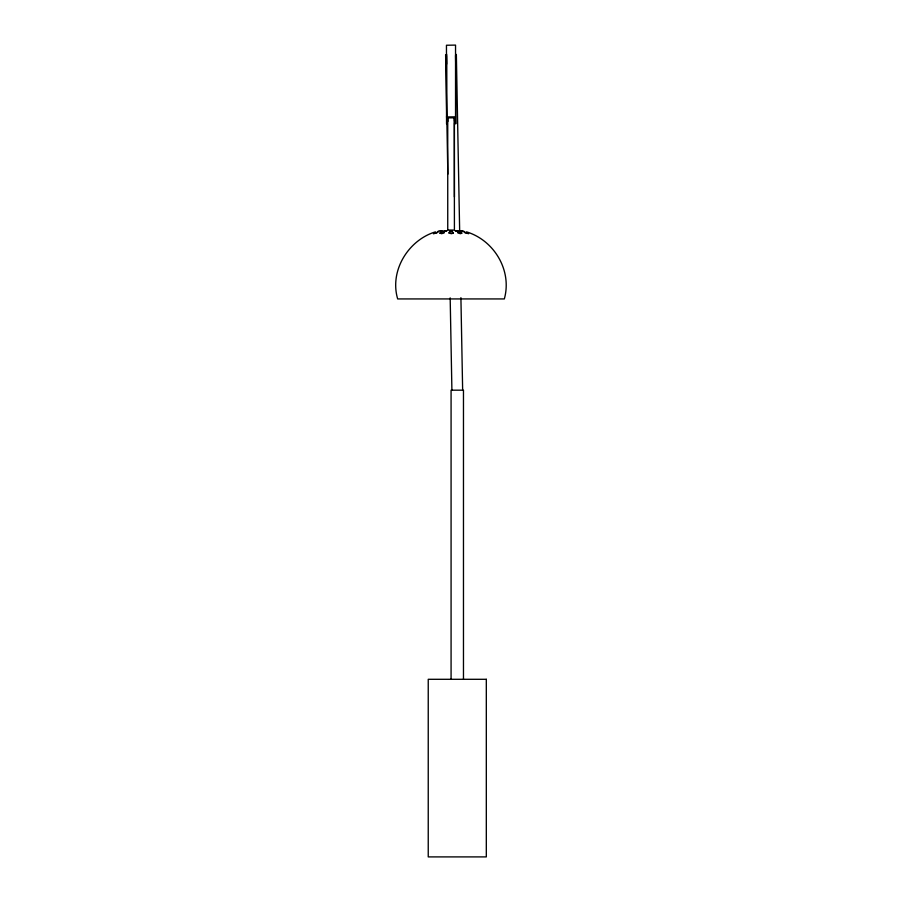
<?xml version="1.0" encoding="UTF-8"?>
<svg xmlns="http://www.w3.org/2000/svg" width="902" height="902" viewBox="0 0 902 902"><rect width="100%" height="100%" fill="white"/><g stroke="black" fill="none" stroke-linecap="round" stroke-linejoin="round"><path stroke-width="1.35" d="M454.394 121.387L454.304 117.79L454.416 230.1L447.843 230.01M435.44 231.87C408.606 239.988 389.269 270.499 397.669 298.934L504.331 298.934C512.302 270.476 494.127 240.27 466.56 231.87M441.089 230.732L438.225 231.115M440.424 230.946C438.609 231.521 445.43 230.371 440.774 230.901M446.456 116.956L455.544 116.832L455.544 45.1L446.456 45.247L446.614 124.07L446.614 54.188M447.742 230.055L447.742 117.88L454.304 117.824M463.775 231.115L460.911 230.732M455.544 116.956L455.702 123.935L455.702 54.03M447.742 117.88L447.832 121.466M456.356 54.627L459.67 231.532M460.911 297.671L462.647 390.183M455.544 55.417L455.702 63.963M446.456 55.574L446.614 64.121M445.622 54.808L447.854 174.154M450.177 297.863L451.902 390.183M463.47 679.296L463.47 390.183L451.079 390.183L451.079 679.296M454.416 122.582L454.416 196.918M439.917 233.111L441.529 233.686L443.728 233.111A2.661 0.947 -9.1 0 0 444.393 232.378L443.254 231.803L440.977 232.378A2.661 0.812 -14.3 0 0 439.917 233.111M457.686 232.164L457.607 232.378A2.661 0.947 9.1 0 0 458.272 233.111L460.471 233.686L462.083 233.111A2.661 0.812 14.3 0 0 461.023 232.378L457.686 232.164M437.898 231.994L437.594 232.378A2.661 0.62 -18.3 0 1 436.207 233.111L433.411 233.686L437.898 231.994M464.18 231.87L464.406 232.378A2.661 0.62 18.3 0 0 465.793 233.111L468.668 233.629L464.18 231.87M449.591 230.901L452.454 230.946L449.591 230.901M446.772 230.844L443.863 231.036L446.772 230.844M453.199 233.111L451.586 233.686L448.801 233.111A2.661 1.015 -3.1 0 1 449.027 232.378L451 231.803L452.973 232.378A2.661 1.015 3.1 0 1 453.199 233.111M455.273 230.799L458.137 231.036L455.273 230.799M459.434 230.743L462.298 231.104L459.434 230.743M486.313 679.296L428.236 679.296L428.236 856.9L486.313 856.9L486.313 679.296"/></g></svg>
